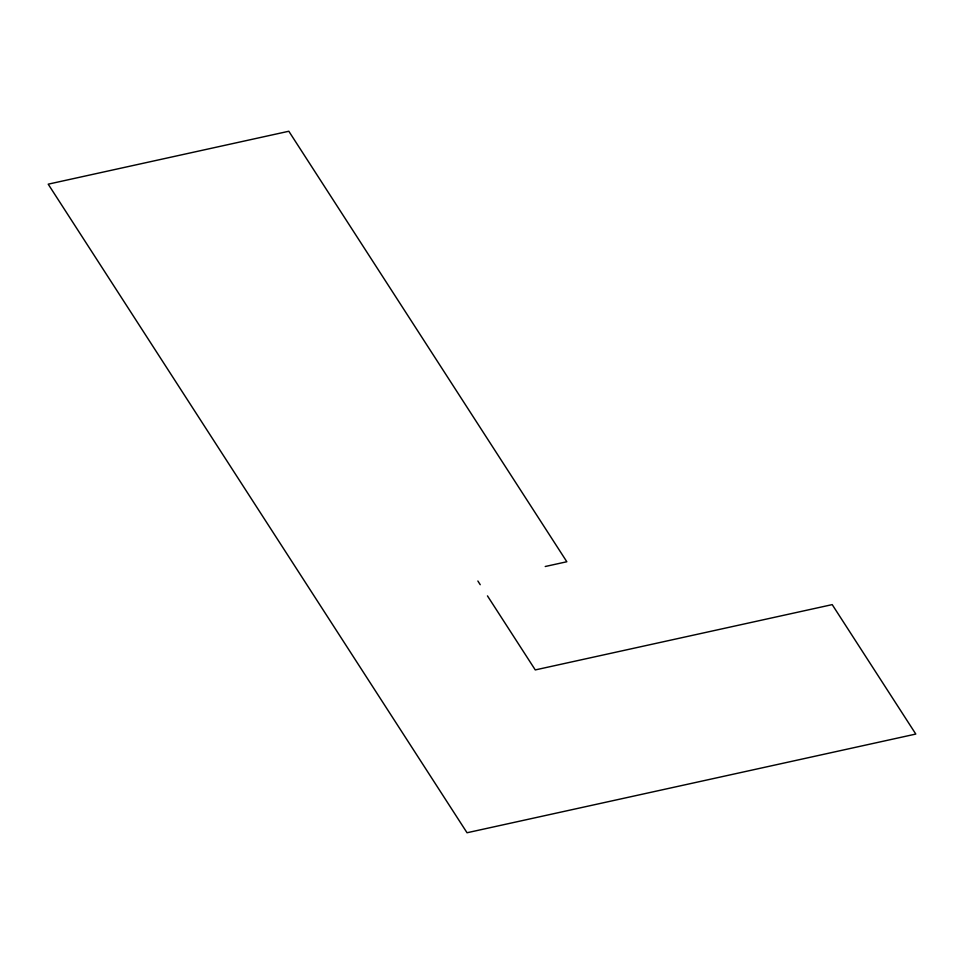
<?xml version="1.0" encoding="UTF-8"?>
<svg xmlns="http://www.w3.org/2000/svg" width="964" height="964" viewBox="0 0 964 964"><rect width="100%" height="100%" fill="white"/><g stroke="black" fill="none" stroke-linecap="round" stroke-linejoin="round"><path stroke-width="1.45" d="M477.879 581.015L480.229 584.702M545.226 566.507L566.832 561.747L288.826 131.249L48.2 184.172L467.034 832.751L915.8 734.062L832.209 604.621L535.273 669.92L487.459 595.885"/></g></svg>
